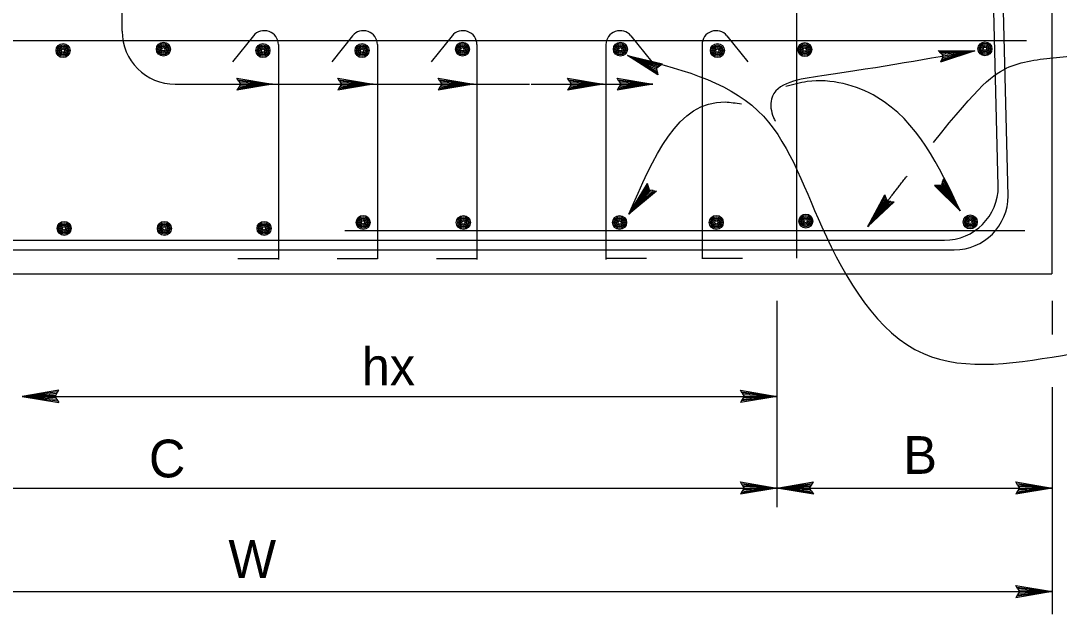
# Model space of a CAD drawing. Extents: x 0 to 2.83, y 0 to 1.83.
# Drawn here: x 2.1975 to 2.5188, y 0.2997 to 0.4832 of the extents above; entities that cross this region are included whole.
import ezdxf

# ---------------------------------------------------------------- set-up
doc = ezdxf.new("R2010")
doc.units = 0
for name, color, linetype in [('212 Leaders and Dim Lines', 7, 'Continuous'), ('213 Rebar', 7, 'Continuous'), ('240 Concrete', 7, 'Continuous')]:
    doc.layers.add(name, color=color, linetype=linetype)

msp = doc.modelspace()

# ---------------------------------------------------------------- linework, layer by layer
at = {"layer": '212 Leaders and Dim Lines'}
for p, q in [((2.22882, 0.47999), (2.22882, 0.50197)), ((2.39423, 0.46863), (2.38514, 0.47247)), ((2.39456, 0.4665), (2.38514, 0.47247)), ((2.38514, 0.47247), (2.39599, 0.46989)), ((2.39511, 0.46926), (2.38514, 0.47247)), ((2.38514, 0.47247), (2.39439, 0.46757)), ((2.39448, 0.46704), (2.38514, 0.47247)), ((2.38514, 0.47247), (2.39431, 0.4681)), ((2.39467, 0.46895), (2.38514, 0.47247)), ((2.38514, 0.47247), (2.39555, 0.46957)), ((2.48216, 0.47318), (2.48146, 0.47399)), ((2.48146, 0.47399), (2.49261, 0.47397)), ((2.48181, 0.47359), (2.49261, 0.47397)), ((2.49261, 0.47397), (2.48205, 0.47037)), ((2.49261, 0.47397), (2.48216, 0.47318)), ((2.48216, 0.47318), (2.48287, 0.47237)), ((2.49261, 0.47397), (2.48226, 0.47087)), ((2.48246, 0.47137), (2.49261, 0.47397)), ((2.48287, 0.47237), (2.48246, 0.47137)), ((2.49261, 0.47397), (2.48252, 0.47277)), ((2.48267, 0.47187), (2.49261, 0.47397)), ((2.48287, 0.47237), (2.49261, 0.47397)), ((2.39423, 0.46863), (2.39511, 0.46926)), ((2.39511, 0.46926), (2.39599, 0.46989)), ((2.48246, 0.47137), (2.48205, 0.47037)), ((2.39439, 0.46757), (2.39423, 0.46863)), ((2.39439, 0.46757), (2.39456, 0.4665)), ((2.24523, 0.46358), (2.35482, 0.46358)), ((2.26491, 0.4645), (2.26434, 0.46542)), ((2.26434, 0.46542), (2.27534, 0.46358)), ((2.27534, 0.46358), (2.26434, 0.46174)), ((2.26463, 0.46496), (2.27534, 0.46358)), ((2.27534, 0.46358), (2.26463, 0.4622)), ((2.27534, 0.46358), (2.26491, 0.4645)), ((2.26491, 0.4645), (2.26547, 0.46358)), ((2.26491, 0.46266), (2.27534, 0.46358)), ((2.26547, 0.46358), (2.26491, 0.46266)), ((2.27534, 0.46358), (2.26519, 0.46404)), ((2.26519, 0.46312), (2.27534, 0.46358)), ((2.26547, 0.46358), (2.27534, 0.46358)), ((2.26898, 0.46358), (2.27593, 0.46358)), ((2.2961, 0.4645), (2.29553, 0.46542)), ((2.29553, 0.46542), (2.30653, 0.46358)), ((2.30653, 0.46358), (2.29553, 0.46174)), ((2.29582, 0.46496), (2.30653, 0.46358)), ((2.30653, 0.46358), (2.29582, 0.4622)), ((2.30653, 0.46358), (2.2961, 0.4645)), ((2.2961, 0.4645), (2.29666, 0.46358)), ((2.2961, 0.46266), (2.30653, 0.46358)), ((2.29666, 0.46358), (2.2961, 0.46266)), ((2.30653, 0.46358), (2.29638, 0.46404)), ((2.29638, 0.46312), (2.30653, 0.46358)), ((2.29666, 0.46358), (2.30653, 0.46358)), ((2.32715, 0.4645), (2.32658, 0.46542)), ((2.32658, 0.46542), (2.33758, 0.46358)), ((2.33758, 0.46358), (2.32658, 0.46174)), ((2.32687, 0.46496), (2.33758, 0.46358)), ((2.33758, 0.46358), (2.32687, 0.4622)), ((2.33758, 0.46358), (2.32715, 0.4645)), ((2.32715, 0.4645), (2.32771, 0.46358)), ((2.32715, 0.46266), (2.33758, 0.46358)), ((2.32771, 0.46358), (2.32715, 0.46266)), ((2.33758, 0.46358), (2.32743, 0.46404)), ((2.32743, 0.46312), (2.33758, 0.46358)), ((2.32771, 0.46358), (2.33758, 0.46358)), ((2.35543, 0.46358), (2.39299, 0.46358)), ((2.36724, 0.4645), (2.36667, 0.46542)), ((2.36667, 0.46542), (2.37767, 0.46358)), ((2.37767, 0.46358), (2.36667, 0.46174)), ((2.36695, 0.46496), (2.37767, 0.46358)), ((2.37767, 0.46358), (2.36695, 0.4622)), ((2.37767, 0.46358), (2.36724, 0.4645)), ((2.36724, 0.4645), (2.3678, 0.46358)), ((2.36724, 0.46266), (2.37767, 0.46358)), ((2.3678, 0.46358), (2.36724, 0.46266)), ((2.37767, 0.46358), (2.36752, 0.46404)), ((2.36752, 0.46312), (2.37767, 0.46358)), ((2.3678, 0.46358), (2.37767, 0.46358)), ((2.38256, 0.4645), (2.382, 0.46542)), ((2.382, 0.46542), (2.39299, 0.46358)), ((2.39299, 0.46358), (2.382, 0.46174)), ((2.38228, 0.46496), (2.39299, 0.46358)), ((2.39299, 0.46358), (2.38228, 0.4622)), ((2.39299, 0.46358), (2.38256, 0.4645)), ((2.38256, 0.4645), (2.38313, 0.46358)), ((2.38256, 0.46266), (2.39299, 0.46358)), ((2.38313, 0.46358), (2.38256, 0.46266)), ((2.39299, 0.46358), (2.38285, 0.46404)), ((2.38285, 0.46312), (2.39299, 0.46358)), ((2.38313, 0.46358), (2.39299, 0.46358)), ((2.26491, 0.46266), (2.26434, 0.46174)), ((2.2961, 0.46266), (2.29553, 0.46174)), ((2.32715, 0.46266), (2.32658, 0.46174)), ((2.36724, 0.46266), (2.36667, 0.46174)), ((2.38256, 0.46266), (2.382, 0.46174)), ((2.4827, 0.43341), (2.48311, 0.43441)), ((2.48291, 0.43391), (2.48813, 0.42445)), ((2.48311, 0.43441), (2.48813, 0.42445)), ((2.38561, 0.42338), (2.39137, 0.43293)), ((2.38561, 0.42338), (2.39154, 0.43241)), ((2.3917, 0.4319), (2.38561, 0.42338)), ((2.39187, 0.43138), (2.38561, 0.42338)), ((2.39203, 0.43087), (2.38561, 0.42338)), ((2.38561, 0.42338), (2.39256, 0.43079)), ((2.38561, 0.42338), (2.3931, 0.4307)), ((2.39363, 0.43062), (2.38561, 0.42338)), ((2.3917, 0.4319), (2.39137, 0.43293)), ((2.39203, 0.43087), (2.3917, 0.4319)), ((2.3931, 0.4307), (2.39203, 0.43087)), ((2.3931, 0.4307), (2.39416, 0.43054)), ((2.48122, 0.43232), (2.48015, 0.43224)), ((2.48813, 0.42445), (2.48015, 0.43224)), ((2.48813, 0.42445), (2.48069, 0.43228)), ((2.4823, 0.43241), (2.48122, 0.43232)), ((2.48122, 0.43232), (2.48813, 0.42445)), ((2.48176, 0.43237), (2.48813, 0.42445)), ((2.4827, 0.43341), (2.4823, 0.43241)), ((2.4823, 0.43241), (2.48813, 0.42445)), ((2.48813, 0.42445), (2.4825, 0.43291)), ((2.48813, 0.42445), (2.4827, 0.43341)), ((2.39416, 0.43054), (2.38561, 0.42338)), ((2.4596, 0.41956), (2.46483, 0.42941)), ((2.4596, 0.41956), (2.46502, 0.42891)), ((2.46521, 0.4284), (2.4596, 0.41956)), ((2.4654, 0.4279), (2.4596, 0.41956)), ((2.4656, 0.4274), (2.4596, 0.41956)), ((2.46521, 0.4284), (2.46483, 0.42941)), ((2.4656, 0.4274), (2.46521, 0.4284)), ((2.46667, 0.42729), (2.4656, 0.4274)), ((2.4596, 0.41956), (2.46613, 0.42734)), ((2.4596, 0.41956), (2.46667, 0.42729)), ((2.46721, 0.42723), (2.4596, 0.41956)), ((2.46774, 0.42718), (2.4596, 0.41956)), ((2.46667, 0.42729), (2.46774, 0.42718)), ((2.43142, 0.39661), (2.43142, 0.33277)), ((2.51662, 0.39661), (2.51662, 0.38619)), ((2.51662, 0.36985), (2.51662, 0.29966)), ((2.20922, 0.36893), (2.19793, 0.36704)), ((2.20893, 0.36846), (2.19793, 0.36704)), ((2.19793, 0.36704), (2.20864, 0.36799)), ((2.19793, 0.36704), (2.20835, 0.36752)), ((2.20806, 0.36704), (2.19793, 0.36704)), ((2.19793, 0.36704), (2.20922, 0.36516)), ((2.20864, 0.3661), (2.19793, 0.36704)), ((2.20835, 0.36657), (2.19793, 0.36704)), ((2.19793, 0.36704), (2.20893, 0.36563)), ((2.19793, 0.36704), (2.43142, 0.36704)), ((2.20864, 0.36799), (2.20806, 0.36704)), ((2.20806, 0.36704), (2.20864, 0.3661)), ((2.20864, 0.36799), (2.20922, 0.36893)), ((2.42072, 0.36799), (2.42014, 0.36893)), ((2.42014, 0.36893), (2.43142, 0.36704)), ((2.43142, 0.36704), (2.42014, 0.36516)), ((2.42043, 0.36846), (2.43142, 0.36704)), ((2.43142, 0.36704), (2.42043, 0.36563)), ((2.43142, 0.36704), (2.42072, 0.36799)), ((2.42072, 0.36799), (2.4213, 0.36704)), ((2.42072, 0.3661), (2.43142, 0.36704)), ((2.4213, 0.36704), (2.42072, 0.3661)), ((2.43142, 0.36704), (2.42101, 0.36752)), ((2.42101, 0.36657), (2.43142, 0.36704)), ((2.4213, 0.36704), (2.43142, 0.36704)), ((2.20864, 0.3661), (2.20922, 0.36516)), ((2.42072, 0.3661), (2.42014, 0.36516)), ((2.04861, 0.33867), (2.43142, 0.33867)), ((2.42072, 0.33961), (2.42014, 0.34056)), ((2.42014, 0.34056), (2.43142, 0.33867)), ((2.43142, 0.33867), (2.42014, 0.33679)), ((2.42072, 0.33773), (2.42014, 0.33679)), ((2.42043, 0.34008), (2.43142, 0.33867)), ((2.43142, 0.33867), (2.42043, 0.33726)), ((2.43142, 0.33867), (2.42072, 0.33961)), ((2.42072, 0.33961), (2.4213, 0.33867)), ((2.42072, 0.33773), (2.43142, 0.33867)), ((2.4213, 0.33867), (2.42072, 0.33773)), ((2.43142, 0.33867), (2.42101, 0.33914)), ((2.42101, 0.3382), (2.43142, 0.33867)), ((2.4213, 0.33867), (2.43142, 0.33867)), ((2.43142, 0.33867), (2.44271, 0.34056)), ((2.43142, 0.33867), (2.44242, 0.34009)), ((2.44213, 0.33962), (2.43142, 0.33867)), ((2.44184, 0.33914), (2.43142, 0.33867)), ((2.43142, 0.33867), (2.51662, 0.33867)), ((2.44155, 0.33867), (2.43142, 0.33867)), ((2.44271, 0.33679), (2.43142, 0.33867)), ((2.43142, 0.33867), (2.44213, 0.33773)), ((2.44242, 0.33726), (2.43142, 0.33867)), ((2.43142, 0.33867), (2.44184, 0.3382)), ((2.44155, 0.33867), (2.44213, 0.33962)), ((2.44213, 0.33773), (2.44155, 0.33867)), ((2.44213, 0.33962), (2.44271, 0.34056)), ((2.44213, 0.33773), (2.44271, 0.33679)), ((2.50591, 0.33961), (2.50533, 0.34056)), ((2.50533, 0.34056), (2.51662, 0.33867)), ((2.51662, 0.33867), (2.50533, 0.33679)), ((2.50591, 0.33773), (2.50533, 0.33679)), ((2.50562, 0.34008), (2.51662, 0.33867)), ((2.51662, 0.33867), (2.50562, 0.33726)), ((2.51662, 0.33867), (2.50591, 0.33961)), ((2.50591, 0.33961), (2.50649, 0.33867)), ((2.50591, 0.33773), (2.51662, 0.33867)), ((2.50649, 0.33867), (2.50591, 0.33773)), ((2.51662, 0.33867), (2.5062, 0.33914)), ((2.5062, 0.3382), (2.51662, 0.33867)), ((2.50649, 0.33867), (2.51662, 0.33867)), ((2.50591, 0.30759), (2.50533, 0.30853)), ((2.50533, 0.30853), (2.51662, 0.30665)), ((2.04861, 0.30665), (2.51662, 0.30665)), ((2.51662, 0.30665), (2.50533, 0.30476)), ((2.50591, 0.3057), (2.50533, 0.30476)), ((2.50562, 0.30806), (2.51662, 0.30665)), ((2.51662, 0.30665), (2.50562, 0.30523)), ((2.51662, 0.30665), (2.50591, 0.30759)), ((2.50591, 0.30759), (2.50649, 0.30665)), ((2.50591, 0.3057), (2.51662, 0.30665)), ((2.50649, 0.30665), (2.50591, 0.3057)), ((2.51662, 0.30665), (2.5062, 0.30712)), ((2.5062, 0.30618), (2.51662, 0.30665)), ((2.50649, 0.30665), (2.51662, 0.30665))]:
    msp.add_line(p, q, dxfattribs=at)
msp.add_arc((2.24523, 0.47999), 0.0164, 180, 270, dxfattribs=at)
for points in [[(2.38514, 0.47247), (2.42555, 0.45541), (2.44531, 0.41949), (2.47674, 0.38027), (2.52284, 0.38027)], [(2.49261, 0.47397), (2.44531, 0.46619), (2.42974, 0.459), (2.43034, 0.45331), (2.43094, 0.45212)], [(2.48813, 0.42445), (2.46237, 0.4596), (2.44082, 0.46439), (2.43423, 0.46289)], [(2.38561, 0.42338), (2.41537, 0.4581), (2.42046, 0.4575)]]:
    msp.add_spline(points, degree=3, dxfattribs=at)
for points, degree in [([(2.47986, 0.44562), (2.494, 0.46332), (2.50288, 0.47049), (2.5188, 0.47196), (2.53577, 0.4734), (2.54082, 0.4734), (2.54886, 0.47271), (2.55851, 0.47133)], 3), ([(2.4596, 0.41956), (2.46416, 0.42552), (2.46817, 0.43072), (2.4717, 0.43526)], 2)]:
    msp.add_open_spline(points, degree=degree, dxfattribs=at)
at = {"layer": '213 Rebar'}
for p, q in [((2.4375, 1.065), (2.4375, 0.40978)), ((2.49987, 0.43203), (2.48966, 0.83868)), ((2.50299, 0.42904), (2.49609, 0.70421)), ((2.05486, 0.47716), (2.5086, 0.47716)), ((2.26948, 0.47856), (2.26302, 0.47055)), ((2.27717, 0.47583), (2.27717, 0.40943)), ((2.30013, 0.47856), (2.29367, 0.47055)), ((2.30782, 0.47583), (2.30782, 0.4096)), ((2.33091, 0.47856), (2.32446, 0.47055)), ((2.33861, 0.47583), (2.33861, 0.40943)), ((2.37852, 0.47583), (2.37852, 0.40943)), ((2.38621, 0.47856), (2.39267, 0.47055)), ((2.40825, 0.47583), (2.40825, 0.4096)), ((2.41595, 0.47856), (2.4224, 0.47055)), ((2.29772, 0.4184), (2.50813, 0.4184)), ((2.19467, 0.41536), (2.48318, 0.41536)), ((2.05452, 0.41237), (2.48621, 0.41237)), ((2.26467, 0.40964), (2.27717, 0.40964)), ((2.29532, 0.40964), (2.30782, 0.40964)), ((2.32611, 0.40964), (2.33861, 0.40964)), ((2.39102, 0.40964), (2.37852, 0.40964)), ((2.42075, 0.40964), (2.40825, 0.40964))]:
    msp.add_line(p, q, dxfattribs=at)
for centre, radius in [((2.21054, 0.47401), 0.00217), ((2.21054, 0.47401), 0.00175), ((2.24161, 0.47443), 0.00217), ((2.24161, 0.47443), 0.00175), ((2.24161, 0.47443), 0.00134), ((2.2724, 0.47401), 0.00217), ((2.2724, 0.47401), 0.00175), ((2.30305, 0.47401), 0.00217), ((2.30305, 0.47401), 0.00175), ((2.33413, 0.47443), 0.00217), ((2.33413, 0.47443), 0.00175), ((2.33413, 0.47443), 0.00134), ((2.383, 0.47443), 0.00217), ((2.383, 0.47443), 0.00175), ((2.383, 0.47443), 0.00134), ((2.41302, 0.47401), 0.00217), ((2.41302, 0.47401), 0.00175), ((2.44005, 0.47432), 0.00217), ((2.44005, 0.47432), 0.00175), ((2.44005, 0.47432), 0.00134), ((2.4958, 0.47455), 0.00217), ((2.4958, 0.47455), 0.00175), ((2.4958, 0.47455), 0.00134), ((2.21054, 0.47401), 0.00134), ((2.21054, 0.47401), 0.000922), ((2.21054, 0.47401), 0.000506), ((2.24161, 0.47443), 0.000922), ((2.24161, 0.47443), 0.000506), ((2.2724, 0.47401), 0.00134), ((2.2724, 0.47401), 0.000922), ((2.2724, 0.47401), 0.000506), ((2.30305, 0.47401), 0.00134), ((2.30305, 0.47401), 0.000922), ((2.30305, 0.47401), 0.000506), ((2.33413, 0.47443), 0.000922), ((2.33413, 0.47443), 0.000506), ((2.383, 0.47443), 0.000922), ((2.383, 0.47443), 0.000506), ((2.41302, 0.47401), 0.00134), ((2.41302, 0.47401), 0.000922), ((2.41302, 0.47401), 0.000506), ((2.44005, 0.47432), 0.000922), ((2.44005, 0.47432), 0.000506), ((2.4958, 0.47455), 0.000922), ((2.4958, 0.47455), 0.000506), ((2.21088, 0.41901), 0.00217), ((2.24189, 0.41899), 0.00217), ((2.27275, 0.41901), 0.00217), ((2.3034, 0.42084), 0.00217), ((2.3034, 0.42084), 0.00175), ((2.3034, 0.42084), 0.00134), ((2.3034, 0.42084), 0.000922), ((2.3034, 0.42084), 0.000506), ((2.3344, 0.42082), 0.00217), ((2.3344, 0.42082), 0.00175), ((2.3344, 0.42082), 0.00134), ((2.3344, 0.42082), 0.000922), ((2.3344, 0.42082), 0.000506), ((2.38273, 0.42082), 0.00217), ((2.38273, 0.42082), 0.00175), ((2.38273, 0.42082), 0.00134), ((2.38273, 0.42082), 0.000922), ((2.38273, 0.42082), 0.000506), ((2.41267, 0.42084), 0.00217), ((2.41267, 0.42084), 0.00175), ((2.41267, 0.42084), 0.00134), ((2.41267, 0.42084), 0.000922), ((2.41267, 0.42084), 0.000506), ((2.44036, 0.42126), 0.00217), ((2.44036, 0.42126), 0.00175), ((2.44036, 0.42126), 0.00134), ((2.44036, 0.42126), 0.000922), ((2.44036, 0.42126), 0.000506), ((2.49124, 0.42099), 0.00217), ((2.49124, 0.42099), 0.00175), ((2.49124, 0.42099), 0.00134), ((2.49124, 0.42099), 0.000922), ((2.49124, 0.42099), 0.000506), ((2.21088, 0.41901), 0.00175), ((2.21088, 0.41901), 0.00134), ((2.21088, 0.41901), 0.000922), ((2.21088, 0.41901), 0.000506), ((2.24189, 0.41899), 0.00175), ((2.24189, 0.41899), 0.00134), ((2.24189, 0.41899), 0.000922), ((2.24189, 0.41899), 0.000506), ((2.27275, 0.41901), 0.00175), ((2.27275, 0.41901), 0.00134), ((2.27275, 0.41901), 0.000922), ((2.27275, 0.41901), 0.000506)]:
    msp.add_circle(centre, radius, dxfattribs=at)
for centre, radius, start, end in [((2.27284, 0.47583), 0.00433, 0, 141.3685), ((2.30349, 0.47583), 0.00433, 0, 141.3685), ((2.33428, 0.47583), 0.00433, 0, 141.3685), ((2.38285, 0.47583), 0.00433, 38.6315, 180), ((2.41258, 0.47583), 0.00433, 38.6315, 180), ((2.48325, 0.43202), 0.01667, 270, 0), ((2.48629, 0.42903), 0.01667, 270, 0)]:
    msp.add_arc(centre, radius, start, end, dxfattribs=at)
at = {"layer": '240 Concrete'}
for p in [(2.51653, 0.48628), (2.04861, 0.40494)]:
    msp.add_line(p, (2.51653, 0.40494), dxfattribs=at)

# ---------------------------------------------------------------- texts
at = {"layer": '212 Leaders and Dim Lines'}
for s, height, p in [('hx', 0.011667, (2.30298, 0.37046)), ('C', 0.01167, (2.23712, 0.34199)), ('B', 0.01167, (2.47054, 0.34308)), ('W', 0.01167, (2.26172, 0.31091))]:
    msp.add_text(s, height=height, dxfattribs=at).set_placement(p)

doc.saveas('drawing.dxf')
